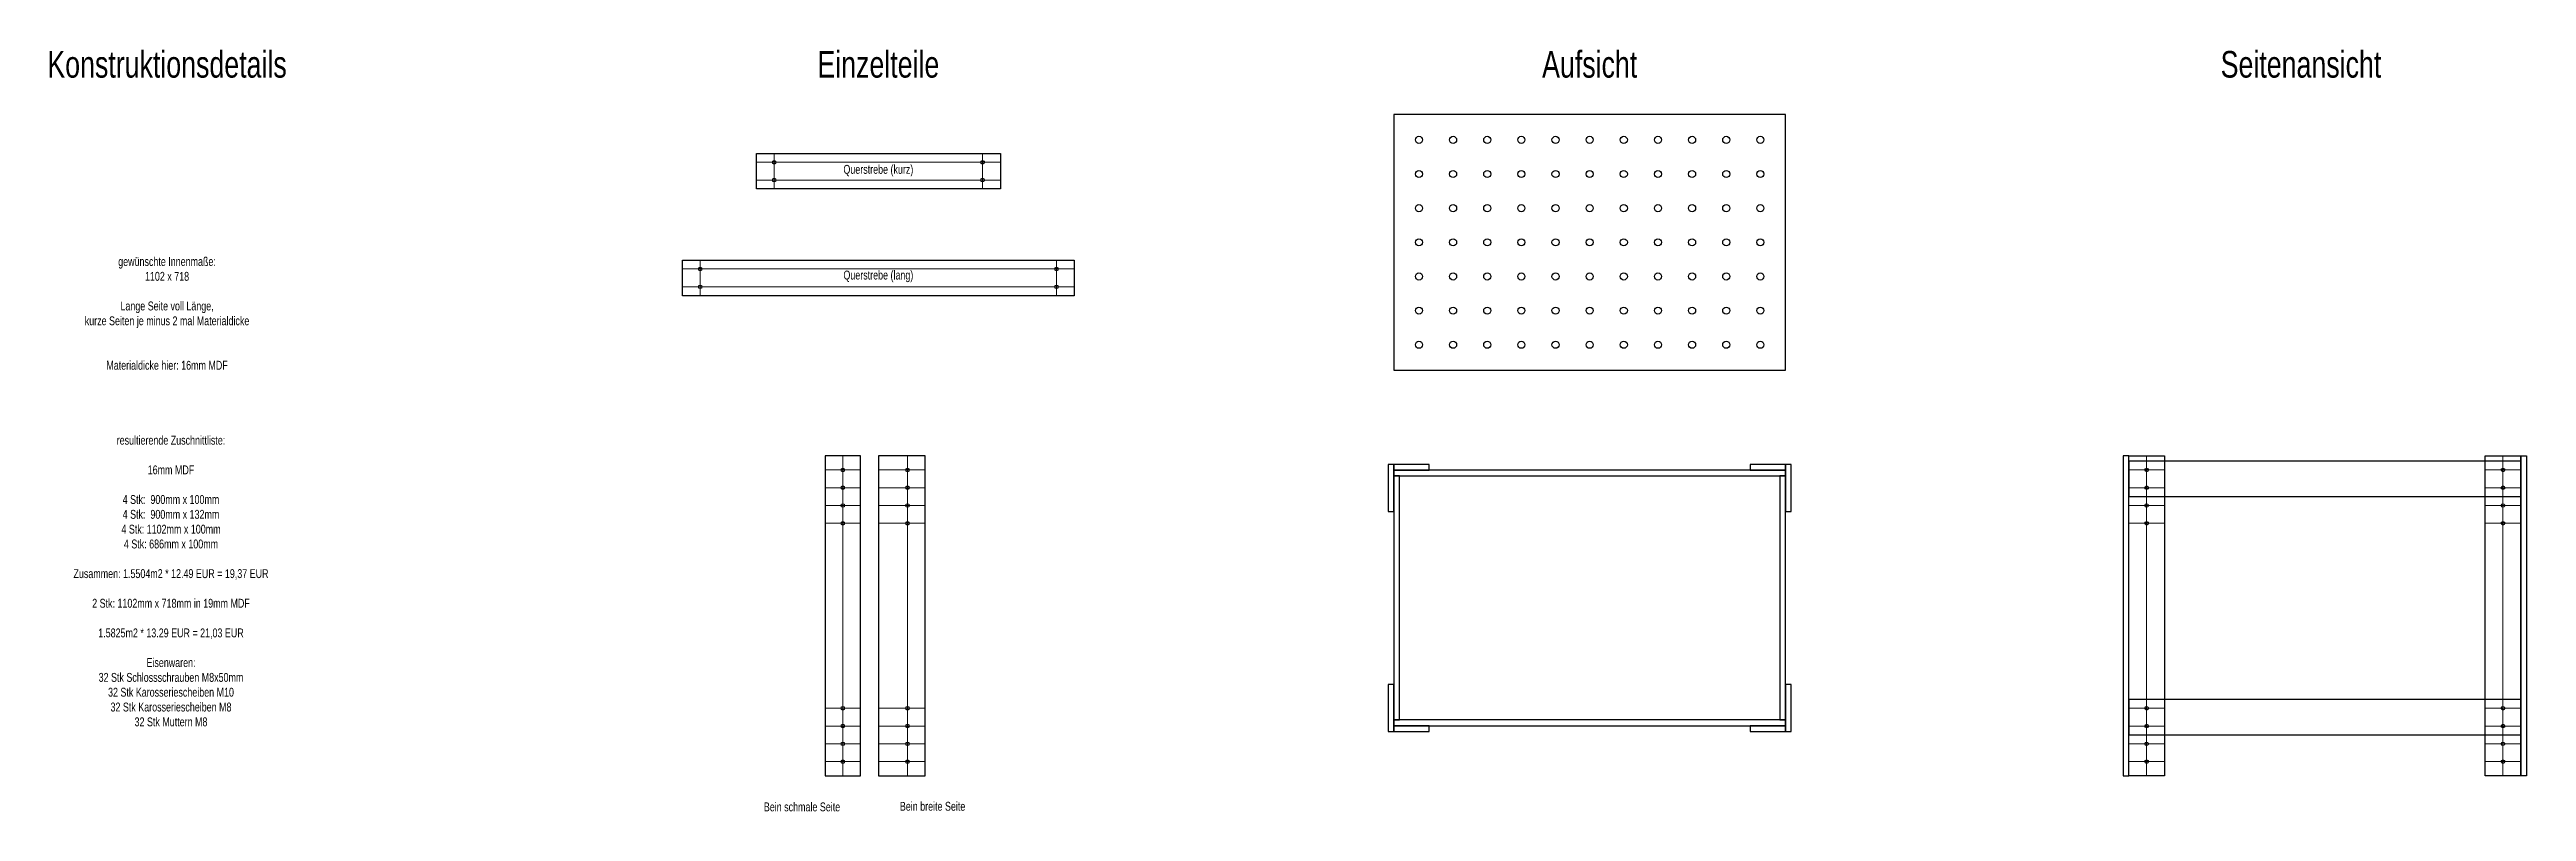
# Model space of a CAD drawing. Header units: millimetres. Extents: x -830 to 6134, y -100 to 2042.
import ezdxf

# ---------------------------------------------------------------- set-up
doc = ezdxf.new("R2010")
doc.units = ezdxf.units.MM
doc.layers.get('0').update_dxf_attribs({"linetype": 'CONTINUOUS', "lineweight": 25, "true_color": 0x000000})
doc.layers.add('aux', color=250, linetype='CONTINUOUS', lineweight=0, true_color=0x606060)
doc.styles.get("Standard").update_dxf_attribs({"font": 'txt', "width": 0.75})

msp = doc.modelspace()

# ---------------------------------------------------------------- linework, layer by layer
for p, q in [((1632, 900), (1500, 900)), ((1500, 900), (1500, 0)), ((1632, 0), (1632, 900)), ((1500, 0), (1632, 0))]:
    msp.add_line(p, q)
for points in [[(4051, 1859), (2949, 1859), (2949, 1141), (4051, 1141), (4051, 1859)], [(1843, 1650), (1157, 1650), (1157, 1750), (1843, 1750), (1843, 1650)], [(2051, 1350), (949, 1350), (949, 1450), (2051, 1450), (2051, 1350)], [(1450, 0), (1450, 900), (1350, 900), (1350, 0), (1450, 0)], [(2949, 743), (2949, 875), (2933, 875), (2933, 743), (2949, 743)], [(3049, 875), (2949, 875), (2949, 859), (3049, 859), (3049, 875)], [(2949, 843), (4051, 843), (4051, 859), (2949, 859), (2949, 843)], [(2965, 843), (2949, 843), (2949, 157), (2965, 157), (2965, 843)], [(4051, 875), (3951, 875), (3951, 859), (4051, 859), (4051, 875)], [(4051, 843), (4035, 843), (4035, 157), (4051, 157), (4051, 843)], [(4067, 743), (4067, 875), (4051, 875), (4051, 743), (4067, 743)], [(5016, 900), (5000, 900), (5000, 0), (5016, 0), (5016, 900)], [(5116, 0), (5016, 0), (5016, 900), (5116, 900), (5116, 0)], [(5016, 785), (6118, 785), (6118, 885), (5016, 885), (5016, 785)], [(6118, 0), (6018, 0), (6018, 900), (6118, 900), (6118, 0)], [(6134, 900), (6134, 0), (6118, 0), (6118, 900), (6134, 900)], [(2949, 125), (2949, 257), (2933, 257), (2933, 125), (2949, 125)], [(4067, 125), (4067, 257), (4051, 257), (4051, 125), (4067, 125)], [(5016, 115), (6118, 115), (6118, 215), (5016, 215), (5016, 115)], [(2949, 141), (4051, 141), (4051, 157), (2949, 157), (2949, 141)], [(3049, 141), (2949, 141), (2949, 125), (3049, 125), (3049, 141)], [(4051, 141), (3951, 141), (3951, 125), (4051, 125), (4051, 141)]]:
    msp.add_lwpolyline(points)
for centre, radius in [((3020, 1788), 10), ((3116, 1788), 10), ((3212, 1788), 10), ((3308, 1788), 10), ((3404, 1788), 10), ((3500, 1788), 10), ((3596, 1788), 10), ((3692, 1788), 10), ((3788, 1788), 10), ((3884, 1788), 10), ((3980, 1788), 10), ((1207, 1725), 5), ((1207, 1675), 5), ((1793, 1725), 5), ((1793, 1675), 5), ((3020, 1692), 10), ((3116, 1692), 10), ((3212, 1692), 10), ((3308, 1692), 10), ((3404, 1692), 10), ((3500, 1692), 10), ((3596, 1692), 10), ((3692, 1692), 10), ((3788, 1692), 10), ((3884, 1692), 10), ((3980, 1692), 10), ((3020, 1596), 10), ((3116, 1596), 10), ((3212, 1596), 10), ((3308, 1596), 10), ((3404, 1596), 10), ((3500, 1596), 10), ((3596, 1596), 10), ((3692, 1596), 10), ((3788, 1596), 10), ((3884, 1596), 10), ((3980, 1596), 10), ((3020, 1500), 10), ((3116, 1500), 10), ((3212, 1500), 10), ((3308, 1500), 10), ((3404, 1500), 10), ((3500, 1500), 10), ((3596, 1500), 10), ((3692, 1500), 10), ((3788, 1500), 10), ((3884, 1500), 10), ((3980, 1500), 10), ((999, 1425), 5), ((2001, 1425), 5), ((3020, 1404), 10), ((3116, 1404), 10), ((3212, 1404), 10), ((3308, 1404), 10), ((3404, 1404), 10), ((3500, 1404), 10), ((3596, 1404), 10), ((3692, 1404), 10), ((3788, 1404), 10), ((3884, 1404), 10), ((3980, 1404), 10), ((999, 1375), 5), ((2001, 1375), 5), ((3020, 1308), 10), ((3116, 1308), 10), ((3212, 1308), 10), ((3308, 1308), 10), ((3404, 1308), 10), ((3500, 1308), 10), ((3596, 1308), 10), ((3692, 1308), 10), ((3788, 1308), 10), ((3884, 1308), 10), ((3980, 1308), 10), ((3020, 1212), 10), ((3116, 1212), 10), ((3212, 1212), 10), ((3308, 1212), 10), ((3404, 1212), 10), ((3500, 1212), 10), ((3596, 1212), 10), ((3692, 1212), 10), ((3788, 1212), 10), ((3884, 1212), 10), ((3980, 1212), 10), ((1400, 860), 5), ((1582, 860), 5), ((5066, 860), 5), ((6068, 860), 5), ((1400, 810), 5), ((1582, 810), 5), ((5066, 810), 5), ((6068, 810), 5), ((1400, 760), 5), ((1400, 710), 5), ((1582, 760), 5), ((1582, 710), 5), ((5066, 760), 5), ((5066, 710), 5), ((6068, 760), 5), ((6068, 710), 5), ((1400, 190), 5), ((1400, 140), 5), ((1582, 190), 5), ((1582, 140), 5), ((5066, 190), 5), ((5066, 140), 5), ((6068, 190), 5), ((6068, 140), 5), ((1400, 90), 5), ((1582, 90), 5), ((5066, 90), 5), ((6068, 90), 5), ((1400, 40), 5), ((1582, 40), 5), ((5066, 40), 5), ((6068, 40), 5)]:
    msp.add_circle(centre, radius)
at = {"layer": 'aux'}
for p, q in [((1207, 1650), (1207, 1750)), ((1793, 1750), (1793, 1650)), ((1157, 1725), (1843, 1725)), ((1843, 1675), (1157, 1675)), ((949, 1425), (2051, 1425)), ((999, 1350), (999, 1450)), ((2001, 1450), (2001, 1350)), ((2051, 1375), (949, 1375)), ((1450, 860), (1350, 860)), ((1400, 0), (1400, 900)), ((1400, 0), (1400, 900)), ((1632, 860), (1500, 860)), ((1582, 0), (1582, 900)), ((5016, 860), (5116, 860)), ((5066, 900), (5066, 0)), ((6018, 860), (6118, 860)), ((6068, 900), (6068, 0)), ((1450, 810), (1350, 810)), ((1632, 810), (1500, 810)), ((1632, 810), (1500, 810)), ((5016, 810), (5116, 810)), ((5016, 810), (5116, 810)), ((6018, 810), (6118, 810)), ((6018, 810), (6118, 810)), ((1450, 760), (1350, 760)), ((1450, 710), (1350, 710)), ((1632, 760), (1500, 760)), ((1632, 710), (1500, 710)), ((5016, 760), (5116, 760)), ((5016, 710), (5116, 710)), ((6018, 760), (6118, 760)), ((6018, 710), (6118, 710)), ((1350, 190), (1450, 190)), ((1350, 140), (1450, 140)), ((1500, 190), (1632, 190)), ((1500, 140), (1632, 140)), ((5116, 190), (5016, 190)), ((5116, 140), (5016, 140)), ((6118, 190), (6018, 190)), ((6118, 140), (6018, 140)), ((1350, 90), (1450, 90)), ((1500, 90), (1632, 90)), ((5116, 90), (5016, 90)), ((6118, 90), (6018, 90)), ((1350, 40), (1450, 40)), ((1500, 40), (1632, 40)), ((5116, 40), (5016, 40)), ((6118, 40), (6018, 40))]:
    msp.add_line(p, q, dxfattribs=at)

# ---------------------------------------------------------------- texts
at = {"width": 100, "attachment_point": 5}
for s, insert, char_height in [('Konstruktionsdetails', (-500, 2000), 75), ('Einzelteile', (1500, 2000), 75), ('Aufsicht', (3500, 2000), 75), ('Seitenansicht', (5500, 2000), 75), ('gewünschte\\~Innenmaße:\\P1102\\~x\\~718\\P\\PLange\\~Seite\\~voll\\~Länge,\\Pkurze\\~Seiten\\~je\\~minus\\~2\\~mal\\~Materialdicke\\P\\P\\PMaterialdicke\\~hier:\\~16mm\\~MDF', (-500, 1300), 25), ('resultierende\\~Zuschnittliste:\\P\\P16mm\\~MDF\\P\\P4\\~Stk:\\~\\~900mm\\~x\\~100mm\\P4\\~Stk:\\~\\~900mm\\~x\\~132mm\\P4\\~Stk:\\~1102mm\\~x\\~100mm\\P4\\~Stk:\\~686mm\\~x\\~100mm\\P\\PZusammen:\\~1.5504m2\\~*\\~12.49\\~EUR\\~=\\~19,37\\~EUR\\P\\P2\\~Stk:\\~1102mm\\~x\\~718mm\\~in\\~19mm\\~MDF\\P\\P1.5825m2\\~*\\~13.29\\~EUR\\~=\\~21,03\\~EUR\\P\\PEisenwaren:\\P32\\~Stk\\~Schlossschrauben\\~M8x50mm\\P32\\~Stk\\~Karosseriescheiben\\~M10\\P32\\~Stk\\~Karosseriescheiben\\~M8\\P32\\~Stk\\~Muttern\\~M8', (-488.9, 547.5), 25)]:
    msp.add_mtext(s, dxfattribs=dict(at, insert=insert, char_height=char_height))
at = {"layer": 'aux', "char_height": 25, "width": 100, "attachment_point": 5}
for s, insert in [('Querstrebe\\~(kurz)', (1500, 1701.4)), ('Querstrebe\\~(lang)', (1500, 1404.2)), ('Bein\\~schmale\\~Seite', (1285.4, -87.5)), ('Bein\\~breite\\~Seite', (1652.5, -85.8))]:
    msp.add_mtext(s, dxfattribs=dict(at, insert=insert))

doc.saveas('drawing.dxf')
